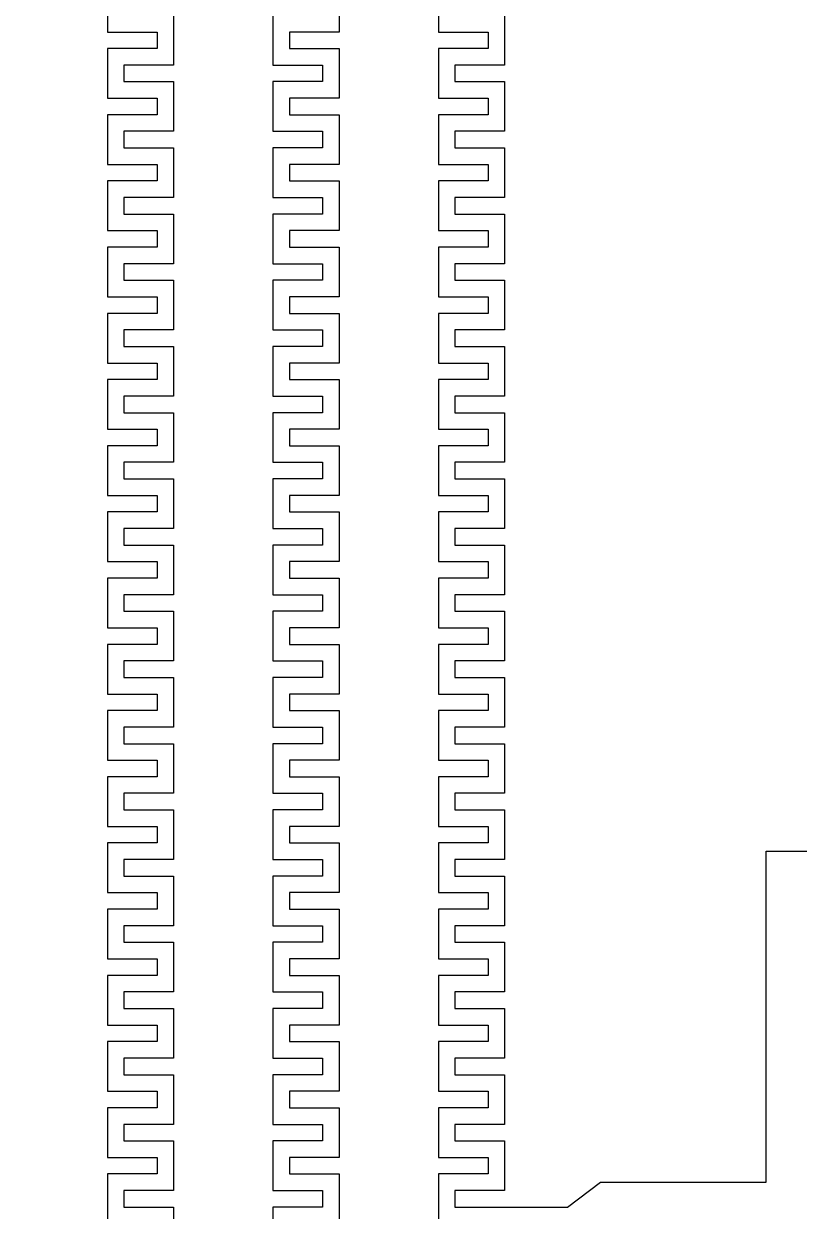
# Model space of a CAD drawing. Extents: x 4629 to 54629, y 4377 to 54377.
# Drawn here: x 24808 to 25979, y 35184 to 36977 of the extents above; entities that cross this region are included whole.
import ezdxf

# ---------------------------------------------------------------- set-up
doc = ezdxf.new("R2010")
doc.units = 13
doc.layers.add('CLEAR', color=140, linetype='Continuous')
doc.layers.add('OPAQUE', color=10, linetype='Continuous')

msp = doc.modelspace()

# ---------------------------------------------------------------- linework, layer by layer
at = {"layer": 'CLEAR'}
for p, q in [((24934.1, 37039.9), (24934.1, 36964.9)), ((25284.1, 37039.9), (25284.1, 36964.9)), ((25434.1, 37039.9), (25434.1, 36964.9)), ((25034.1, 36989.9), (25034.1, 36914.9)), ((25184.1, 36989.9), (25184.1, 36914.9)), ((25534.1, 36989.9), (25534.1, 36914.9)), ((24934.1, 36964.9), (25009.1, 36964.9)), ((25009.1, 36964.9), (25009.1, 36939.9)), ((25284.1, 36964.9), (25209.1, 36964.9)), ((25209.1, 36964.9), (25209.1, 36939.9)), ((25434.1, 36964.9), (25509.1, 36964.9)), ((25509.1, 36964.9), (25509.1, 36939.9)), ((25009.1, 36939.9), (24934.1, 36939.9)), ((24934.1, 36939.9), (24934.1, 36864.9)), ((25209.1, 36939.9), (25284.1, 36939.9)), ((25284.1, 36939.9), (25284.1, 36864.9)), ((25509.1, 36939.9), (25434.1, 36939.9)), ((25434.1, 36939.9), (25434.1, 36864.9)), ((25034.1, 36914.9), (24959.1, 36914.9)), ((24959.1, 36914.9), (24959.1, 36889.9)), ((25184.1, 36914.9), (25259.1, 36914.9)), ((25259.1, 36914.9), (25259.1, 36889.9)), ((25534.1, 36914.9), (25459.1, 36914.9)), ((25459.1, 36914.9), (25459.1, 36889.9)), ((24959.1, 36889.9), (25034.1, 36889.9)), ((25034.1, 36889.9), (25034.1, 36814.9)), ((25259.1, 36889.9), (25184.1, 36889.9)), ((25184.1, 36889.9), (25184.1, 36814.9)), ((25459.1, 36889.9), (25534.1, 36889.9)), ((25534.1, 36889.9), (25534.1, 36814.9)), ((24934.1, 36864.9), (25009.1, 36864.9)), ((25009.1, 36864.9), (25009.1, 36839.9)), ((25284.1, 36864.9), (25209.1, 36864.9)), ((25209.1, 36864.9), (25209.1, 36839.9)), ((25434.1, 36864.9), (25509.1, 36864.9)), ((25509.1, 36864.9), (25509.1, 36839.9)), ((25009.1, 36839.9), (24934.1, 36839.9)), ((24934.1, 36839.9), (24934.1, 36764.9)), ((25209.1, 36839.9), (25284.1, 36839.9)), ((25284.1, 36839.9), (25284.1, 36764.9)), ((25509.1, 36839.9), (25434.1, 36839.9)), ((25434.1, 36839.9), (25434.1, 36764.9)), ((25034.1, 36814.9), (24959.1, 36814.9)), ((24959.1, 36814.9), (24959.1, 36789.9)), ((25184.1, 36814.9), (25259.1, 36814.9)), ((25259.1, 36814.9), (25259.1, 36789.9)), ((25534.1, 36814.9), (25459.1, 36814.9)), ((25459.1, 36814.9), (25459.1, 36789.9)), ((24959.1, 36789.9), (25034.1, 36789.9)), ((25034.1, 36789.9), (25034.1, 36714.9)), ((25259.1, 36789.9), (25184.1, 36789.9)), ((25184.1, 36789.9), (25184.1, 36714.9)), ((25459.1, 36789.9), (25534.1, 36789.9)), ((25534.1, 36789.9), (25534.1, 36714.9)), ((24934.1, 36764.9), (25009.1, 36764.9)), ((25009.1, 36764.9), (25009.1, 36739.9)), ((25284.1, 36764.9), (25209.1, 36764.9)), ((25209.1, 36764.9), (25209.1, 36739.9)), ((25434.1, 36764.9), (25509.1, 36764.9)), ((25509.1, 36764.9), (25509.1, 36739.9)), ((25009.1, 36739.9), (24934.1, 36739.9)), ((24934.1, 36739.9), (24934.1, 36664.9)), ((25209.1, 36739.9), (25284.1, 36739.9)), ((25284.1, 36739.9), (25284.1, 36664.9)), ((25509.1, 36739.9), (25434.1, 36739.9)), ((25434.1, 36739.9), (25434.1, 36664.9)), ((25034.1, 36714.9), (24959.1, 36714.9)), ((24959.1, 36714.9), (24959.1, 36689.9)), ((25184.1, 36714.9), (25259.1, 36714.9)), ((25259.1, 36714.9), (25259.1, 36689.9)), ((25534.1, 36714.9), (25459.1, 36714.9)), ((25459.1, 36714.9), (25459.1, 36689.9)), ((24959.1, 36689.9), (25034.1, 36689.9)), ((25034.1, 36689.9), (25034.1, 36614.9)), ((25259.1, 36689.9), (25184.1, 36689.9)), ((25184.1, 36689.9), (25184.1, 36614.9)), ((25459.1, 36689.9), (25534.1, 36689.9)), ((25534.1, 36689.9), (25534.1, 36614.9)), ((24934.1, 36664.9), (25009.1, 36664.9)), ((25009.1, 36664.9), (25009.1, 36639.9)), ((25284.1, 36664.9), (25209.1, 36664.9)), ((25209.1, 36664.9), (25209.1, 36639.9)), ((25434.1, 36664.9), (25509.1, 36664.9)), ((25509.1, 36664.9), (25509.1, 36639.9)), ((25009.1, 36639.9), (24934.1, 36639.9)), ((24934.1, 36639.9), (24934.1, 36564.9)), ((25209.1, 36639.9), (25284.1, 36639.9)), ((25284.1, 36639.9), (25284.1, 36564.9)), ((25509.1, 36639.9), (25434.1, 36639.9)), ((25434.1, 36639.9), (25434.1, 36564.9)), ((25034.1, 36614.9), (24959.1, 36614.9)), ((24959.1, 36614.9), (24959.1, 36589.9)), ((25184.1, 36614.9), (25259.1, 36614.9)), ((25259.1, 36614.9), (25259.1, 36589.9)), ((25534.1, 36614.9), (25459.1, 36614.9)), ((25459.1, 36614.9), (25459.1, 36589.9)), ((24959.1, 36589.9), (25034.1, 36589.9)), ((25034.1, 36589.9), (25034.1, 36514.9)), ((25259.1, 36589.9), (25184.1, 36589.9)), ((25184.1, 36589.9), (25184.1, 36514.9)), ((25459.1, 36589.9), (25534.1, 36589.9)), ((25534.1, 36589.9), (25534.1, 36514.9)), ((24934.1, 36564.9), (25009.1, 36564.9)), ((25009.1, 36564.9), (25009.1, 36539.9)), ((25284.1, 36564.9), (25209.1, 36564.9)), ((25209.1, 36564.9), (25209.1, 36539.9)), ((25434.1, 36564.9), (25509.1, 36564.9)), ((25509.1, 36564.9), (25509.1, 36539.9)), ((25009.1, 36539.9), (24934.1, 36539.9)), ((24934.1, 36539.9), (24934.1, 36464.9)), ((25209.1, 36539.9), (25284.1, 36539.9)), ((25284.1, 36539.9), (25284.1, 36464.9)), ((25509.1, 36539.9), (25434.1, 36539.9)), ((25434.1, 36539.9), (25434.1, 36464.9)), ((25034.1, 36514.9), (24959.1, 36514.9)), ((24959.1, 36514.9), (24959.1, 36489.9)), ((25184.1, 36514.9), (25259.1, 36514.9)), ((25259.1, 36514.9), (25259.1, 36489.9)), ((25534.1, 36514.9), (25459.1, 36514.9)), ((25459.1, 36514.9), (25459.1, 36489.9)), ((24959.1, 36489.9), (25034.1, 36489.9)), ((25034.1, 36489.9), (25034.1, 36414.9)), ((25259.1, 36489.9), (25184.1, 36489.9)), ((25184.1, 36489.9), (25184.1, 36414.9)), ((25459.1, 36489.9), (25534.1, 36489.9)), ((25534.1, 36489.9), (25534.1, 36414.9)), ((24934.1, 36464.9), (25009.1, 36464.9)), ((25009.1, 36464.9), (25009.1, 36439.9)), ((25284.1, 36464.9), (25209.1, 36464.9)), ((25209.1, 36464.9), (25209.1, 36439.9)), ((25434.1, 36464.9), (25509.1, 36464.9)), ((25509.1, 36464.9), (25509.1, 36439.9)), ((25009.1, 36439.9), (24934.1, 36439.9)), ((24934.1, 36439.9), (24934.1, 36364.9)), ((25209.1, 36439.9), (25284.1, 36439.9)), ((25284.1, 36439.9), (25284.1, 36364.9)), ((25509.1, 36439.9), (25434.1, 36439.9)), ((25434.1, 36439.9), (25434.1, 36364.9)), ((25034.1, 36414.9), (24959.1, 36414.9)), ((24959.1, 36414.9), (24959.1, 36389.9)), ((25184.1, 36414.9), (25259.1, 36414.9)), ((25259.1, 36414.9), (25259.1, 36389.9)), ((25534.1, 36414.9), (25459.1, 36414.9)), ((25459.1, 36414.9), (25459.1, 36389.9)), ((24959.1, 36389.9), (25034.1, 36389.9)), ((25034.1, 36389.9), (25034.1, 36314.9)), ((25259.1, 36389.9), (25184.1, 36389.9)), ((25184.1, 36389.9), (25184.1, 36314.9)), ((25459.1, 36389.9), (25534.1, 36389.9)), ((25534.1, 36389.9), (25534.1, 36314.9)), ((24934.1, 36364.9), (25009.1, 36364.9)), ((25009.1, 36364.9), (25009.1, 36339.9)), ((25284.1, 36364.9), (25209.1, 36364.9)), ((25209.1, 36364.9), (25209.1, 36339.9)), ((25434.1, 36364.9), (25509.1, 36364.9)), ((25509.1, 36364.9), (25509.1, 36339.9)), ((25009.1, 36339.9), (24934.1, 36339.9)), ((24934.1, 36339.9), (24934.1, 36264.9)), ((25209.1, 36339.9), (25284.1, 36339.9)), ((25284.1, 36339.9), (25284.1, 36264.9)), ((25509.1, 36339.9), (25434.1, 36339.9)), ((25434.1, 36339.9), (25434.1, 36264.9)), ((25034.1, 36314.9), (24959.1, 36314.9)), ((24959.1, 36314.9), (24959.1, 36289.9)), ((25184.1, 36314.9), (25259.1, 36314.9)), ((25259.1, 36314.9), (25259.1, 36289.9)), ((25534.1, 36314.9), (25459.1, 36314.9)), ((25459.1, 36314.9), (25459.1, 36289.9)), ((24959.1, 36289.9), (25034.1, 36289.9)), ((25034.1, 36289.9), (25034.1, 36214.9)), ((25259.1, 36289.9), (25184.1, 36289.9)), ((25184.1, 36289.9), (25184.1, 36214.9)), ((25459.1, 36289.9), (25534.1, 36289.9)), ((25534.1, 36289.9), (25534.1, 36214.9)), ((24934.1, 36264.9), (25009.1, 36264.9)), ((25009.1, 36264.9), (25009.1, 36239.9)), ((25284.1, 36264.9), (25209.1, 36264.9)), ((25209.1, 36264.9), (25209.1, 36239.9)), ((25434.1, 36264.9), (25509.1, 36264.9)), ((25509.1, 36264.9), (25509.1, 36239.9)), ((25009.1, 36239.9), (24934.1, 36239.9)), ((24934.1, 36239.9), (24934.1, 36164.9)), ((25209.1, 36239.9), (25284.1, 36239.9)), ((25284.1, 36239.9), (25284.1, 36164.9)), ((25509.1, 36239.9), (25434.1, 36239.9)), ((25434.1, 36239.9), (25434.1, 36164.9)), ((25034.1, 36214.9), (24959.1, 36214.9)), ((24959.1, 36214.9), (24959.1, 36189.9)), ((25184.1, 36214.9), (25259.1, 36214.9)), ((25259.1, 36214.9), (25259.1, 36189.9)), ((25534.1, 36214.9), (25459.1, 36214.9)), ((25459.1, 36214.9), (25459.1, 36189.9)), ((24959.1, 36189.9), (25034.1, 36189.9)), ((25034.1, 36189.9), (25034.1, 36114.9)), ((25259.1, 36189.9), (25184.1, 36189.9)), ((25184.1, 36189.9), (25184.1, 36114.9)), ((25459.1, 36189.9), (25534.1, 36189.9)), ((25534.1, 36189.9), (25534.1, 36114.9)), ((24934.1, 36164.9), (25009.1, 36164.9)), ((25009.1, 36164.9), (25009.1, 36139.9)), ((25284.1, 36164.9), (25209.1, 36164.9)), ((25209.1, 36164.9), (25209.1, 36139.9)), ((25434.1, 36164.9), (25509.1, 36164.9)), ((25509.1, 36164.9), (25509.1, 36139.9)), ((25009.1, 36139.9), (24934.1, 36139.9)), ((24934.1, 36139.9), (24934.1, 36064.9)), ((25209.1, 36139.9), (25284.1, 36139.9)), ((25284.1, 36139.9), (25284.1, 36064.9)), ((25509.1, 36139.9), (25434.1, 36139.9)), ((25434.1, 36139.9), (25434.1, 36064.9)), ((25034.1, 36114.9), (24959.1, 36114.9)), ((24959.1, 36114.9), (24959.1, 36089.9)), ((25184.1, 36114.9), (25259.1, 36114.9)), ((25259.1, 36114.9), (25259.1, 36089.9)), ((25534.1, 36114.9), (25459.1, 36114.9)), ((25459.1, 36114.9), (25459.1, 36089.9)), ((24959.1, 36089.9), (25034.1, 36089.9)), ((25034.1, 36089.9), (25034.1, 36014.9)), ((25259.1, 36089.9), (25184.1, 36089.9)), ((25184.1, 36089.9), (25184.1, 36014.9)), ((25459.1, 36089.9), (25534.1, 36089.9)), ((25534.1, 36089.9), (25534.1, 36014.9)), ((24934.1, 36064.9), (25009.1, 36064.9)), ((25009.1, 36064.9), (25009.1, 36039.9)), ((25284.1, 36064.9), (25209.1, 36064.9)), ((25209.1, 36064.9), (25209.1, 36039.9)), ((25434.1, 36064.9), (25509.1, 36064.9)), ((25509.1, 36064.9), (25509.1, 36039.9)), ((25009.1, 36039.9), (24934.1, 36039.9)), ((24934.1, 36039.9), (24934.1, 35964.9)), ((25209.1, 36039.9), (25284.1, 36039.9)), ((25284.1, 36039.9), (25284.1, 35964.9)), ((25509.1, 36039.9), (25434.1, 36039.9)), ((25434.1, 36039.9), (25434.1, 35964.9)), ((25034.1, 36014.9), (24959.1, 36014.9)), ((24959.1, 36014.9), (24959.1, 35989.9)), ((25184.1, 36014.9), (25259.1, 36014.9)), ((25259.1, 36014.9), (25259.1, 35989.9)), ((25534.1, 36014.9), (25459.1, 36014.9)), ((25459.1, 36014.9), (25459.1, 35989.9)), ((24959.1, 35989.9), (25034.1, 35989.9)), ((25034.1, 35989.9), (25034.1, 35914.9)), ((25259.1, 35989.9), (25184.1, 35989.9)), ((25184.1, 35989.9), (25184.1, 35914.9)), ((25459.1, 35989.9), (25534.1, 35989.9)), ((25534.1, 35989.9), (25534.1, 35914.9)), ((24934.1, 35964.9), (25009.1, 35964.9)), ((25009.1, 35964.9), (25009.1, 35939.9)), ((25284.1, 35964.9), (25209.1, 35964.9)), ((25209.1, 35964.9), (25209.1, 35939.9)), ((25434.1, 35964.9), (25509.1, 35964.9)), ((25509.1, 35964.9), (25509.1, 35939.9)), ((25009.1, 35939.9), (24934.1, 35939.9)), ((24934.1, 35939.9), (24934.1, 35864.9)), ((25209.1, 35939.9), (25284.1, 35939.9)), ((25284.1, 35939.9), (25284.1, 35864.9)), ((25509.1, 35939.9), (25434.1, 35939.9)), ((25434.1, 35939.9), (25434.1, 35864.9)), ((25034.1, 35914.9), (24959.1, 35914.9)), ((24959.1, 35914.9), (24959.1, 35889.9)), ((25184.1, 35914.9), (25259.1, 35914.9)), ((25259.1, 35914.9), (25259.1, 35889.9)), ((25534.1, 35914.9), (25459.1, 35914.9)), ((25459.1, 35914.9), (25459.1, 35889.9)), ((24959.1, 35889.9), (25034.1, 35889.9)), ((25034.1, 35889.9), (25034.1, 35814.9)), ((25259.1, 35889.9), (25184.1, 35889.9)), ((25184.1, 35889.9), (25184.1, 35814.9)), ((25459.1, 35889.9), (25534.1, 35889.9)), ((25534.1, 35889.9), (25534.1, 35814.9)), ((24934.1, 35864.9), (25009.1, 35864.9)), ((25009.1, 35864.9), (25009.1, 35839.9)), ((25284.1, 35864.9), (25209.1, 35864.9)), ((25209.1, 35864.9), (25209.1, 35839.9)), ((25434.1, 35864.9), (25509.1, 35864.9)), ((25509.1, 35864.9), (25509.1, 35839.9)), ((25009.1, 35839.9), (24934.1, 35839.9)), ((24934.1, 35839.9), (24934.1, 35764.9)), ((25209.1, 35839.9), (25284.1, 35839.9)), ((25284.1, 35839.9), (25284.1, 35764.9)), ((25509.1, 35839.9), (25434.1, 35839.9)), ((25434.1, 35839.9), (25434.1, 35764.9)), ((25034.1, 35814.9), (24959.1, 35814.9)), ((24959.1, 35814.9), (24959.1, 35789.9)), ((25184.1, 35814.9), (25259.1, 35814.9)), ((25259.1, 35814.9), (25259.1, 35789.9)), ((25534.1, 35814.9), (25459.1, 35814.9)), ((25459.1, 35814.9), (25459.1, 35789.9)), ((24959.1, 35789.9), (25034.1, 35789.9)), ((25034.1, 35789.9), (25034.1, 35714.9)), ((25259.1, 35789.9), (25184.1, 35789.9)), ((25184.1, 35789.9), (25184.1, 35714.9)), ((25459.1, 35789.9), (25534.1, 35789.9)), ((25534.1, 35789.9), (25534.1, 35714.9)), ((24934.1, 35764.9), (25009.1, 35764.9)), ((25009.1, 35764.9), (25009.1, 35739.9)), ((25284.1, 35764.9), (25209.1, 35764.9)), ((25209.1, 35764.9), (25209.1, 35739.9)), ((25434.1, 35764.9), (25509.1, 35764.9)), ((25509.1, 35764.9), (25509.1, 35739.9)), ((25009.1, 35739.9), (24934.1, 35739.9)), ((24934.1, 35739.9), (24934.1, 35664.9)), ((25209.1, 35739.9), (25284.1, 35739.9)), ((25284.1, 35739.9), (25284.1, 35664.9)), ((25509.1, 35739.9), (25434.1, 35739.9)), ((25434.1, 35739.9), (25434.1, 35664.9)), ((25034.1, 35714.9), (24959.1, 35714.9)), ((24959.1, 35714.9), (24959.1, 35689.9)), ((25184.1, 35714.9), (25259.1, 35714.9)), ((25259.1, 35714.9), (25259.1, 35689.9)), ((25534.1, 35714.9), (25459.1, 35714.9)), ((25459.1, 35714.9), (25459.1, 35689.9)), ((25929.1, 35227.4), (25929.1, 35727.4)), ((25929.1, 35727.4), (26129.1, 35727.4)), ((24959.1, 35689.9), (25034.1, 35689.9)), ((25034.1, 35689.9), (25034.1, 35614.9)), ((25259.1, 35689.9), (25184.1, 35689.9)), ((25184.1, 35689.9), (25184.1, 35614.9)), ((25459.1, 35689.9), (25534.1, 35689.9)), ((25534.1, 35689.9), (25534.1, 35614.9)), ((24934.1, 35664.9), (25009.1, 35664.9)), ((25009.1, 35664.9), (25009.1, 35639.9)), ((25284.1, 35664.9), (25209.1, 35664.9)), ((25209.1, 35664.9), (25209.1, 35639.9)), ((25434.1, 35664.9), (25509.1, 35664.9)), ((25509.1, 35664.9), (25509.1, 35639.9)), ((25009.1, 35639.9), (24934.1, 35639.9)), ((24934.1, 35639.9), (24934.1, 35564.9)), ((25209.1, 35639.9), (25284.1, 35639.9)), ((25284.1, 35639.9), (25284.1, 35564.9)), ((25509.1, 35639.9), (25434.1, 35639.9)), ((25434.1, 35639.9), (25434.1, 35564.9)), ((25034.1, 35614.9), (24959.1, 35614.9)), ((24959.1, 35614.9), (24959.1, 35589.9)), ((25184.1, 35614.9), (25259.1, 35614.9)), ((25259.1, 35614.9), (25259.1, 35589.9)), ((25534.1, 35614.9), (25459.1, 35614.9)), ((25459.1, 35614.9), (25459.1, 35589.9)), ((24959.1, 35589.9), (25034.1, 35589.9)), ((25034.1, 35589.9), (25034.1, 35514.9)), ((25259.1, 35589.9), (25184.1, 35589.9)), ((25184.1, 35589.9), (25184.1, 35514.9)), ((25459.1, 35589.9), (25534.1, 35589.9)), ((25534.1, 35589.9), (25534.1, 35514.9)), ((24934.1, 35564.9), (25009.1, 35564.9)), ((25009.1, 35564.9), (25009.1, 35539.9)), ((25284.1, 35564.9), (25209.1, 35564.9)), ((25209.1, 35564.9), (25209.1, 35539.9)), ((25434.1, 35564.9), (25509.1, 35564.9)), ((25509.1, 35564.9), (25509.1, 35539.9)), ((25009.1, 35539.9), (24934.1, 35539.9)), ((24934.1, 35539.9), (24934.1, 35464.9)), ((25209.1, 35539.9), (25284.1, 35539.9)), ((25284.1, 35539.9), (25284.1, 35464.9)), ((25509.1, 35539.9), (25434.1, 35539.9)), ((25434.1, 35539.9), (25434.1, 35464.9)), ((25034.1, 35514.9), (24959.1, 35514.9)), ((24959.1, 35514.9), (24959.1, 35489.9)), ((25184.1, 35514.9), (25259.1, 35514.9)), ((25259.1, 35514.9), (25259.1, 35489.9)), ((25534.1, 35514.9), (25459.1, 35514.9)), ((25459.1, 35514.9), (25459.1, 35489.9)), ((24959.1, 35489.9), (25034.1, 35489.9)), ((25034.1, 35489.9), (25034.1, 35414.9)), ((25259.1, 35489.9), (25184.1, 35489.9)), ((25184.1, 35489.9), (25184.1, 35414.9)), ((25459.1, 35489.9), (25534.1, 35489.9)), ((25534.1, 35489.9), (25534.1, 35414.9)), ((24934.1, 35464.9), (25009.1, 35464.9)), ((25009.1, 35464.9), (25009.1, 35439.9)), ((25284.1, 35464.9), (25209.1, 35464.9)), ((25209.1, 35464.9), (25209.1, 35439.9)), ((25434.1, 35464.9), (25509.1, 35464.9)), ((25509.1, 35464.9), (25509.1, 35439.9)), ((25009.1, 35439.9), (24934.1, 35439.9)), ((24934.1, 35439.9), (24934.1, 35364.9)), ((25209.1, 35439.9), (25284.1, 35439.9)), ((25284.1, 35439.9), (25284.1, 35364.9)), ((25509.1, 35439.9), (25434.1, 35439.9)), ((25434.1, 35439.9), (25434.1, 35364.9)), ((25034.1, 35414.9), (24959.1, 35414.9)), ((24959.1, 35414.9), (24959.1, 35389.9)), ((25184.1, 35414.9), (25259.1, 35414.9)), ((25259.1, 35414.9), (25259.1, 35389.9)), ((25534.1, 35414.9), (25459.1, 35414.9)), ((25459.1, 35414.9), (25459.1, 35389.9)), ((24959.1, 35389.9), (25034.1, 35389.9)), ((25034.1, 35389.9), (25034.1, 35314.9)), ((25259.1, 35389.9), (25184.1, 35389.9)), ((25184.1, 35389.9), (25184.1, 35314.9)), ((25459.1, 35389.9), (25534.1, 35389.9)), ((25534.1, 35389.9), (25534.1, 35314.9)), ((24934.1, 35364.9), (25009.1, 35364.9)), ((25009.1, 35364.9), (25009.1, 35339.9)), ((25284.1, 35364.9), (25209.1, 35364.9)), ((25209.1, 35364.9), (25209.1, 35339.9)), ((25434.1, 35364.9), (25509.1, 35364.9)), ((25509.1, 35364.9), (25509.1, 35339.9)), ((25009.1, 35339.9), (24934.1, 35339.9)), ((24934.1, 35339.9), (24934.1, 35264.9)), ((25209.1, 35339.9), (25284.1, 35339.9)), ((25284.1, 35339.9), (25284.1, 35264.9)), ((25509.1, 35339.9), (25434.1, 35339.9)), ((25434.1, 35339.9), (25434.1, 35264.9)), ((25034.1, 35314.9), (24959.1, 35314.9)), ((24959.1, 35314.9), (24959.1, 35289.9)), ((25184.1, 35314.9), (25259.1, 35314.9)), ((25259.1, 35314.9), (25259.1, 35289.9)), ((25534.1, 35314.9), (25459.1, 35314.9)), ((25459.1, 35314.9), (25459.1, 35289.9)), ((24959.1, 35289.9), (25034.1, 35289.9)), ((25034.1, 35289.9), (25034.1, 35214.9)), ((25259.1, 35289.9), (25184.1, 35289.9)), ((25184.1, 35289.9), (25184.1, 35214.9)), ((25459.1, 35289.9), (25534.1, 35289.9)), ((25534.1, 35289.9), (25534.1, 35214.9)), ((24934.1, 35264.9), (25009.1, 35264.9)), ((25009.1, 35264.9), (25009.1, 35239.9)), ((25284.1, 35264.9), (25209.1, 35264.9)), ((25209.1, 35264.9), (25209.1, 35239.9)), ((25434.1, 35264.9), (25509.1, 35264.9)), ((25509.1, 35264.9), (25509.1, 35239.9)), ((25009.1, 35239.9), (24934.1, 35239.9)), ((24934.1, 35239.9), (24934.1, 35164.9)), ((25209.1, 35239.9), (25284.1, 35239.9)), ((25284.1, 35239.9), (25284.1, 35164.9)), ((25509.1, 35239.9), (25434.1, 35239.9)), ((25434.1, 35239.9), (25434.1, 35164.9)), ((25034.1, 35214.9), (24959.1, 35214.9)), ((24959.1, 35214.9), (24959.1, 35189.9)), ((25184.1, 35214.9), (25259.1, 35214.9)), ((25259.1, 35214.9), (25259.1, 35189.9)), ((25534.1, 35214.9), (25459.1, 35214.9)), ((25459.1, 35214.9), (25459.1, 35189.9)), ((25629.1, 35189.9), (25679.1, 35227.4)), ((25679.1, 35227.4), (25929.1, 35227.4)), ((24959.1, 35189.9), (25034.1, 35189.9)), ((25034.1, 35189.9), (25034.1, 35114.9)), ((25259.1, 35189.9), (25184.1, 35189.9)), ((25184.1, 35189.9), (25184.1, 35114.9)), ((25459.1, 35189.9), (25629.1, 35189.9))]:
    msp.add_line(p, q, dxfattribs=at)
at = {"layer": 'OPAQUE'}
msp.add_circle((29629.1, 29377.4), 25000, dxfattribs=at)

doc.saveas('drawing.dxf')
